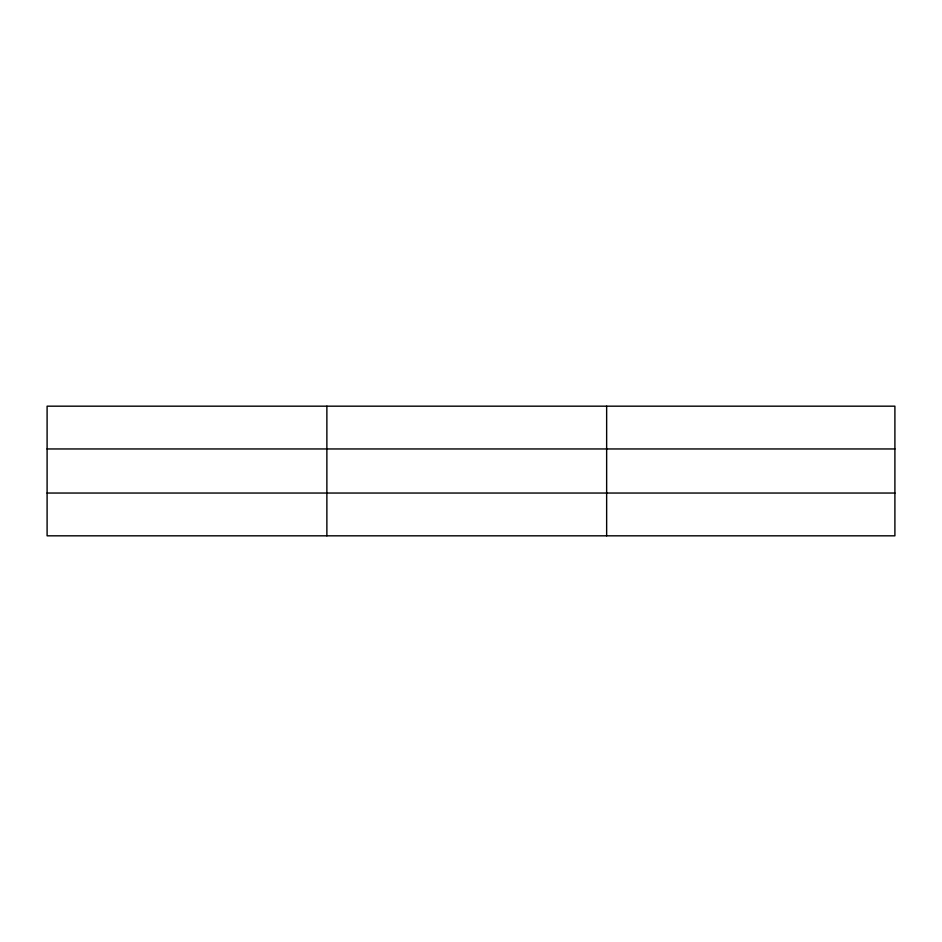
<?xml version="1.0" encoding="UTF-8"?>
<svg xmlns="http://www.w3.org/2000/svg" width="942" height="942" viewBox="0 0 942 942"><rect width="100%" height="100%" fill="white"/><g stroke="black" fill="none" stroke-linecap="round" stroke-linejoin="round"><path stroke-width="1.41" d="M326.874 406.179L326.874 535.821M606.648 406.179L606.648 535.821M894.9 493.043L894.9 535.821L47.1 535.821L47.1 406.179L894.9 406.179L894.9 493.043L47.1 493.043M47.1 448.957L894.9 448.957"/></g></svg>
